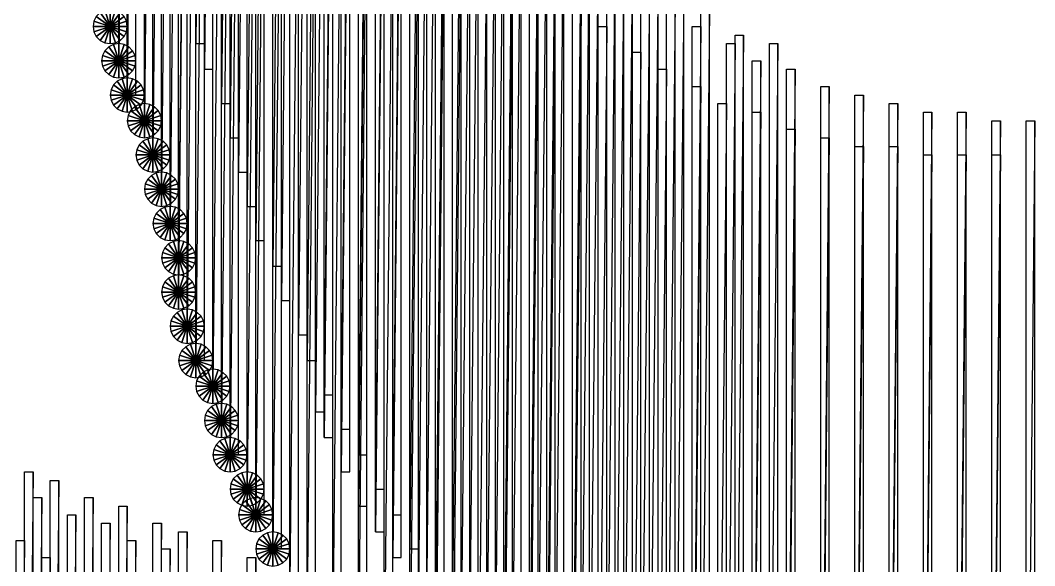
# Model space of a CAD drawing. Header units: metres. Extents: x -172 to 779, y -182 to 937.
# Drawn here: x 86.5 to 205, y 494 to 557.7 of the extents above; entities that cross this region are included whole.
import ezdxf

# ---------------------------------------------------------------- set-up
doc = ezdxf.new("R2010")
doc.units = ezdxf.units.M

msp = doc.modelspace()

# ---------------------------------------------------------------- linework, layer by layer
for points in [[(97, 557), (98, 557), (98, 658), (98.0001, 658.0001, 0.0001)], [(98, 658), (97, 557), (97, 658), (97.0001, 658.0001, 0.0001)], [(107, 555), (108, 555), (108, 656), (108.0001, 656.0001, 0.0001)], [(108, 656), (107, 555), (107, 656), (107.0001, 656.0001, 0.0001)], [(98, 553), (99, 553), (99, 654), (99.0001, 654.0001, 0.0001)], [(99, 654), (98, 553), (98, 654), (98.0001, 654.0001, 0.0001)], [(108, 552), (109, 552), (109, 653), (109.0001, 653.0001, 0.0001)], [(109, 653), (108, 552), (108, 653), (108.0001, 653.0001, 0.0001)], [(99, 549), (100, 549), (100, 650), (100.0001, 650.0001, 0.0001)], [(100, 650), (99, 549), (99, 650), (99.0001, 650.0001, 0.0001)], [(110, 548), (111, 548), (111, 649), (111.0001, 649.0001, 0.0001)], [(111, 649), (110, 548), (110, 649), (110.0001, 649.0001, 0.0001)], [(101, 546), (102, 546), (102, 647), (102.0001, 647.0001, 0.0001)], [(102, 647), (101, 546), (101, 647), (101.0001, 647.0001, 0.0001)], [(111, 544), (112, 544), (112, 645), (112.0001, 645.0001, 0.0001)], [(112, 645), (111, 544), (111, 645), (111.0001, 645.0001, 0.0001)], [(102, 542), (103, 542), (103, 643), (103.0001, 643.0001, 0.0001)], [(103, 643), (102, 542), (102, 643), (102.0001, 643.0001, 0.0001)], [(112, 540), (113, 540), (113, 641), (113.0001, 641.0001, 0.0001)], [(113, 641), (112, 540), (112, 641), (112.0001, 641.0001, 0.0001)], [(103, 538), (104, 538), (104, 639), (104.0001, 639.0001, 0.0001)], [(104, 639), (103, 538), (103, 639), (103.0001, 639.0001, 0.0001)], [(113, 536), (114, 536), (114, 637), (114.0001, 637.0001, 0.0001)], [(114, 637), (113, 536), (113, 637), (113.0001, 637.0001, 0.0001)], [(104, 534), (105, 534), (105, 635), (105.0001, 635.0001, 0.0001)], [(105, 635), (104, 534), (104, 635), (104.0001, 635.0001, 0.0001)], [(114, 532), (115, 532), (115, 633), (115.0001, 633.0001, 0.0001)], [(115, 633), (114, 532), (114, 633), (114.0001, 633.0001, 0.0001)], [(105, 530), (106, 530), (106, 631), (106.0001, 631.0001, 0.0001)], [(106, 631), (105, 530), (105, 631), (105.0001, 631.0001, 0.0001)], [(116, 529), (117, 529), (117, 630), (117.0001, 630.0001, 0.0001)], [(117, 630), (116, 529), (116, 630), (116.0001, 630.0001, 0.0001)], [(105, 526), (106, 526), (106, 627), (106.0001, 627.0001, 0.0001)], [(106, 627), (105, 526), (105, 627), (105.0001, 627.0001, 0.0001)], [(117, 525), (118, 525), (118, 626), (118.0001, 626.0001, 0.0001)], [(118, 626), (117, 525), (117, 626), (117.0001, 626.0001, 0.0001)], [(106, 522), (107, 522), (107, 623), (107.0001, 623.0001, 0.0001)], [(107, 623), (106, 522), (106, 623), (106.0001, 623.0001, 0.0001)], [(119, 521), (120, 521), (120, 622), (120.0001, 622.0001, 0.0001)], [(120, 622), (119, 521), (119, 622), (119.0001, 622.0001, 0.0001)], [(107, 518), (108, 518), (108, 619), (108.0001, 619.0001, 0.0001)], [(108, 619), (107, 518), (107, 619), (107.0001, 619.0001, 0.0001)], [(120, 518), (121, 518), (121, 619), (121.0001, 619.0001, 0.0001)], [(121, 619), (120, 518), (120, 619), (120.0001, 619.0001, 0.0001)], [(109, 515), (110, 515), (110, 616), (110.0001, 616.0001, 0.0001)], [(110, 616), (109, 515), (109, 616), (109.0001, 616.0001, 0.0001)], [(122, 514), (123, 514), (123, 615), (123.0001, 615.0001, 0.0001)], [(123, 615), (122, 514), (122, 615), (122.0001, 615.0001, 0.0001)], [(121, 512), (122, 512), (122, 613), (122.0001, 613.0001, 0.0001)], [(122, 613), (121, 512), (121, 613), (121.0001, 613.0001, 0.0001)], [(110, 511), (111, 511), (111, 612), (111.0001, 612.0001, 0.0001)], [(111, 612), (110, 511), (110, 612), (110.0001, 612.0001, 0.0001)], [(124, 510), (125, 510), (125, 611), (125.0001, 611.0001, 0.0001)], [(125, 611), (124, 510), (124, 611), (124.0001, 611.0001, 0.0001)], [(122, 509), (123, 509), (123, 610), (123.0001, 610.0001, 0.0001)], [(123, 610), (122, 509), (122, 610), (122.0001, 610.0001, 0.0001)], [(111, 507), (112, 507), (112, 608), (112.0001, 608.0001, 0.0001)], [(112, 608), (111, 507), (111, 608), (111.0001, 608.0001, 0.0001)], [(126, 507), (127, 507), (127, 608), (127.0001, 608.0001, 0.0001)], [(127, 608), (126, 507), (126, 608), (126.0001, 608.0001, 0.0001)], [(124, 505), (125, 505), (125, 606), (125.0001, 606.0001, 0.0001)], [(125, 606), (124, 505), (124, 606), (124.0001, 606.0001, 0.0001)], [(113, 503), (114, 503), (114, 604), (114.0001, 604.0001, 0.0001)], [(114, 604), (113, 503), (113, 604), (113.0001, 604.0001, 0.0001)], [(128, 503), (129, 503), (129, 604), (129.0001, 604.0001, 0.0001)], [(129, 604), (128, 503), (128, 604), (128.0001, 604.0001, 0.0001)], [(126, 501), (127, 501), (127, 602), (127.0001, 602.0001, 0.0001)], [(127, 602), (126, 501), (126, 602), (126.0001, 602.0001, 0.0001)], [(114, 500), (115, 500), (115, 601), (115.0001, 601.0001, 0.0001)], [(115, 601), (114, 500), (114, 601), (114.0001, 601.0001, 0.0001)], [(130, 500), (131, 500), (131, 601), (131.0001, 601.0001, 0.0001)], [(131, 601), (130, 500), (130, 601), (130.0001, 601.0001, 0.0001)], [(128, 498), (129, 498), (129, 599), (129.0001, 599.0001, 0.0001)], [(129, 599), (128, 498), (128, 599), (128.0001, 599.0001, 0.0001)], [(116, 496), (117, 496), (117, 597), (117.0001, 597.0001, 0.0001)], [(117, 597), (116, 496), (116, 597), (116.0001, 597.0001, 0.0001)], [(132, 496), (133, 496), (133, 597), (133.0001, 597.0001, 0.0001)], [(133, 597), (132, 496), (132, 597), (132.0001, 597.0001, 0.0001)], [(130, 495), (131, 495), (131, 596), (131.0001, 596.0001, 0.0001)], [(131, 596), (130, 495), (130, 596), (130.0001, 596.0001, 0.0001)], [(134, 493), (135, 493), (135, 594), (135.0001, 594.0001, 0.0001)], [(135, 594), (134, 493), (134, 594), (134.0001, 594.0001, 0.0001)], [(118, 492), (119, 492), (119, 593), (119.0001, 593.0001, 0.0001)], [(119, 593), (118, 492), (118, 593), (118.0001, 593.0001, 0.0001)], [(133, 491), (134, 491), (134, 592), (134.0001, 592.0001, 0.0001)], [(134, 592), (133, 491), (133, 592), (133.0001, 592.0001, 0.0001)], [(137, 490), (138, 490), (138, 591), (138.0001, 591.0001, 0.0001)], [(138, 591), (137, 490), (137, 591), (137.0001, 591.0001, 0.0001)], [(120, 489), (121, 489), (121, 590), (121.0001, 590.0001, 0.0001)], [(121, 590), (120, 489), (120, 590), (120.0001, 590.0001, 0.0001)], [(135, 488), (136, 488), (136, 589), (136.0001, 589.0001, 0.0001)], [(136, 589), (135, 488), (135, 589), (135.0001, 589.0001, 0.0001)], [(139, 487), (140, 487), (140, 588), (140.0001, 588.0001, 0.0001)], [(140, 588), (139, 487), (139, 588), (139.0001, 588.0001, 0.0001)], [(123, 486), (124, 486), (124, 587), (124.0001, 587.0001, 0.0001)], [(124, 587), (123, 486), (123, 587), (123.0001, 587.0001, 0.0001)], [(138, 485), (139, 485), (139, 586), (139.0001, 586.0001, 0.0001)], [(139, 586), (138, 485), (138, 586), (138.0001, 586.0001, 0.0001)], [(142, 484), (143, 484), (143, 585), (143.0001, 585.0001, 0.0001)], [(143, 585), (142, 484), (142, 585), (142.0001, 585.0001, 0.0001)], [(126, 483), (127, 483), (127, 584), (127.0001, 584.0001, 0.0001)], [(127, 584), (126, 483), (126, 584), (126.0001, 584.0001, 0.0001)], [(141, 482), (142, 482), (142, 583), (142.0001, 583.0001, 0.0001)], [(142, 583), (141, 482), (141, 583), (141.0001, 583.0001, 0.0001)], [(144, 481), (145, 481), (145, 582), (145.0001, 582.0001, 0.0001)], [(145, 582), (144, 481), (144, 582), (144.0001, 582.0001, 0.0001)], [(129, 480), (130, 480), (130, 581), (130.0001, 581.0001, 0.0001)], [(130, 581), (129, 480), (129, 581), (129.0001, 581.0001, 0.0001)], [(143, 479), (144, 479), (144, 580), (144.0001, 580.0001, 0.0001)], [(144, 580), (143, 479), (143, 580), (143.0001, 580.0001, 0.0001)], [(132, 478), (133, 478), (133, 579), (133.0001, 579.0001, 0.0001)], [(133, 579), (132, 478), (132, 579), (132.0001, 579.0001, 0.0001)], [(147, 478), (148, 478), (148, 579), (148.0001, 579.0001, 0.0001)], [(148, 579), (147, 478), (147, 579), (147.0001, 579.0001, 0.0001)], [(135, 475), (136, 475), (136, 576), (136.0001, 576.0001, 0.0001)], [(136, 576), (135, 475), (135, 576), (135.0001, 576.0001, 0.0001)], [(146, 476), (147, 476), (147, 577), (147.0001, 577.0001, 0.0001)], [(147, 577), (146, 476), (146, 577), (146.0001, 577.0001, 0.0001)], [(149, 475), (150, 475), (150, 576), (150.0001, 576.0001, 0.0001)], [(150, 576), (149, 475), (149, 576), (149.0001, 576.0001, 0.0001)], [(148, 473), (149, 473), (149, 574), (149.0001, 574.0001, 0.0001)], [(149, 574), (148, 473), (148, 574), (148.0001, 574.0001, 0.0001)], [(137, 472), (138, 472), (138, 573), (138.0001, 573.0001, 0.0001)], [(138, 573), (137, 472), (137, 573), (137.0001, 573.0001, 0.0001)], [(152, 472), (153, 472), (153, 573), (153.0001, 573.0001, 0.0001)], [(153, 573), (152, 472), (152, 573), (152.0001, 573.0001, 0.0001)], [(140, 470), (141, 470), (141, 571), (141.0001, 571.0001, 0.0001)], [(141, 571), (140, 470), (140, 571), (140.0001, 571.0001, 0.0001)], [(151, 470), (152, 470), (152, 571), (152.0001, 571.0001, 0.0001)], [(152, 571), (151, 470), (151, 571), (151.0001, 571.0001, 0.0001)], [(155, 468), (156, 468), (156, 569), (156.0001, 569.0001, 0.0001)], [(156, 569), (155, 468), (155, 569), (155.0001, 569.0001, 0.0001)], [(143, 467), (144, 467), (144, 568), (144.0001, 568.0001, 0.0001)], [(144, 568), (143, 467), (143, 568), (143.0001, 568.0001, 0.0001)], [(153, 467), (154, 467), (154, 568), (154.0001, 568.0001, 0.0001)], [(154, 568), (153, 467), (153, 568), (153.0001, 568.0001, 0.0001)], [(157, 466), (158, 466), (158, 567), (158.0001, 567.0001, 0.0001)], [(158, 567), (157, 466), (157, 567), (157.0001, 567.0001, 0.0001)], [(146, 464), (147, 464), (147, 565), (147.0001, 565.0001, 0.0001)], [(147, 565), (146, 464), (146, 565), (146.0001, 565.0001, 0.0001)], [(156, 464), (157, 464), (157, 565), (157.0001, 565.0001, 0.0001)], [(157, 565), (156, 464), (156, 565), (156.0001, 565.0001, 0.0001)], [(160, 463), (161, 463), (161, 564), (161.0001, 564.0001, 0.0001)], [(161, 564), (160, 463), (160, 564), (160.0001, 564.0001, 0.0001)], [(148, 461), (149, 461), (149, 562), (149.0001, 562.0001, 0.0001)], [(149, 562), (148, 461), (148, 562), (148.0001, 562.0001, 0.0001)], [(159, 461), (160, 461), (160, 562), (160.0001, 562.0001, 0.0001)], [(160, 562), (159, 461), (159, 562), (159.0001, 562.0001, 0.0001)], [(163, 460), (164, 460), (164, 561), (164.0001, 561.0001, 0.0001)], [(164, 561), (163, 460), (163, 561), (163.0001, 561.0001, 0.0001)], [(162, 459), (163, 459), (163, 560), (163.0001, 560.0001, 0.0001)], [(163, 560), (162, 459), (162, 560), (162.0001, 560.0001, 0.0001)], [(97, 557), (95.381966, 558.1756), (95.097885, 557.61804), (95.097984, 557.61816, 0.0001)], [(97, 557), (95.82443, 558.61804), (95.381966, 558.1756), (95.382065, 558.1757, 0.0001)], [(97, 557), (96.381966, 558.9021), (95.82443, 558.61804), (95.82453, 558.61816, 0.0001)], [(97, 557), (97, 559), (96.381966, 558.9021), (96.382065, 558.9022, 0.0001)], [(97, 557), (97.618034, 558.9021), (97, 559), (97.0001, 559.0001, 0.0001)], [(97, 557), (98.17557, 558.61804), (97.618034, 558.9021), (97.61813, 558.9022, 0.0001)], [(97, 557), (98.618034, 558.1756), (98.17557, 558.61804), (98.17567, 558.61816, 0.0001)], [(97, 557), (98.902115, 557.61804), (98.618034, 558.1756), (98.61813, 558.1757, 0.0001)], [(151, 458), (152, 458), (152, 559), (152.0001, 559.0001, 0.0001)], [(152, 559), (151, 458), (151, 559), (151.0001, 559.0001, 0.0001)], [(166, 458), (167, 458), (167, 559), (167.0001, 559.0001, 0.0001)], [(167, 559), (166, 458), (166, 559), (166.0001, 559.0001, 0.0001)], [(97, 557), (95.097885, 557.61804), (95, 557), (95.0001, 557.0001, 0.0001)], [(97, 557), (95, 557), (95.097885, 556.38196), (95.097984, 556.3821, 0.0001)], [(97, 557), (95.097885, 556.38196), (95.381966, 555.8244), (95.382065, 555.8245, 0.0001)], [(97, 557), (95.381966, 555.8244), (95.82443, 555.38196), (95.82453, 555.3821, 0.0001)], [(97, 557), (95.82443, 555.38196), (96.381966, 555.0979), (96.382065, 555.098, 0.0001)], [(97, 557), (96.381966, 555.0979), (97, 555), (97.0001, 555.0001, 0.0001)], [(97, 557), (99, 557), (98.902115, 557.61804), (98.902214, 557.61816, 0.0001)], [(97, 557), (98.902115, 556.38196), (99, 557), (99.0001, 557.0001, 0.0001)], [(97, 557), (97, 555), (97.618034, 555.0979), (97.61813, 555.098, 0.0001)], [(97, 557), (97.618034, 555.0979), (98.17557, 555.38196), (98.17567, 555.3821, 0.0001)], [(97, 557), (98.17557, 555.38196), (98.618034, 555.8244), (98.61813, 555.8245, 0.0001)], [(97, 557), (98.618034, 555.8244), (98.902115, 556.38196), (98.902214, 556.3821, 0.0001)], [(154, 456), (155, 456), (155, 557), (155.0001, 557.0001, 0.0001)], [(155, 557), (154, 456), (154, 557), (154.0001, 557.0001, 0.0001)], [(165, 456), (166, 456), (166, 557), (166.0001, 557.0001, 0.0001)], [(166, 557), (165, 456), (165, 557), (165.0001, 557.0001, 0.0001)], [(170, 455), (171, 455), (171, 556), (171.0001, 556.0001, 0.0001)], [(171, 556), (170, 455), (170, 556), (170.0001, 556.0001, 0.0001)], [(98, 553), (96.82443, 554.61804), (96.381966, 554.1756), (96.382065, 554.1757, 0.0001)], [(98, 553), (97.381966, 554.9021), (96.82443, 554.61804), (96.82453, 554.61816, 0.0001)], [(98, 553), (98, 555), (97.381966, 554.9021), (97.382065, 554.9022, 0.0001)], [(98, 553), (98.618034, 554.9021), (98, 555), (98.0001, 555.0001, 0.0001)], [(98, 553), (99.17557, 554.61804), (98.618034, 554.9021), (98.61813, 554.9022, 0.0001)], [(98, 553), (99.618034, 554.1756), (99.17557, 554.61804), (99.17567, 554.61816, 0.0001)], [(169, 454), (170, 454), (170, 555), (170.0001, 555.0001, 0.0001)], [(170, 555), (169, 454), (169, 555), (169.0001, 555.0001, 0.0001)], [(174, 454), (175, 454), (175, 555), (175.0001, 555.0001, 0.0001)], [(175, 555), (174, 454), (174, 555), (174.0001, 555.0001, 0.0001)], [(98, 553), (96.097885, 553.61804), (96, 553), (96.0001, 553.0001, 0.0001)], [(98, 553), (96.381966, 554.1756), (96.097885, 553.61804), (96.097984, 553.61816, 0.0001)], [(98, 553), (99.902115, 553.61804), (99.618034, 554.1756), (99.61813, 554.1757, 0.0001)], [(98, 553), (100, 553), (99.902115, 553.61804), (99.902214, 553.61816, 0.0001)], [(158, 453), (159, 453), (159, 554), (159.0001, 554.0001, 0.0001)], [(159, 554), (158, 453), (158, 554), (158.0001, 554.0001, 0.0001)], [(98, 553), (96, 553), (96.097885, 552.38196), (96.097984, 552.3821, 0.0001)], [(98, 553), (96.097885, 552.38196), (96.381966, 551.8244), (96.382065, 551.8245, 0.0001)], [(98, 553), (96.381966, 551.8244), (96.82443, 551.38196), (96.82453, 551.3821, 0.0001)], [(98, 553), (96.82443, 551.38196), (97.381966, 551.0979), (97.382065, 551.098, 0.0001)], [(98, 553), (97.381966, 551.0979), (98, 551), (98.0001, 551.0001, 0.0001)], [(98, 553), (99.902115, 552.38196), (100, 553), (100.0001, 553.0001, 0.0001)], [(98, 553), (98, 551), (98.618034, 551.0979), (98.61813, 551.098, 0.0001)], [(98, 553), (98.618034, 551.0979), (99.17557, 551.38196), (99.17567, 551.3821, 0.0001)], [(98, 553), (99.17557, 551.38196), (99.618034, 551.8244), (99.61813, 551.8245, 0.0001)], [(98, 553), (99.618034, 551.8244), (99.902115, 552.38196), (99.902214, 552.3821, 0.0001)], [(172, 452), (173, 452), (173, 553), (173.0001, 553.0001, 0.0001)], [(173, 553), (172, 452), (172, 553), (172.0001, 553.0001, 0.0001)], [(161, 451), (162, 451), (162, 552), (162.0001, 552.0001, 0.0001)], [(162, 552), (161, 451), (161, 552), (161.0001, 552.0001, 0.0001)], [(176, 451), (177, 451), (177, 552), (177.0001, 552.0001, 0.0001)], [(177, 552), (176, 451), (176, 552), (176.0001, 552.0001, 0.0001)], [(99, 549), (97.381966, 550.1756), (97.097885, 549.61804), (97.097984, 549.61816, 0.0001)], [(99, 549), (97.82443, 550.61804), (97.381966, 550.1756), (97.382065, 550.1757, 0.0001)], [(99, 549), (98.381966, 550.9021), (97.82443, 550.61804), (97.82453, 550.61816, 0.0001)], [(99, 549), (99, 551), (98.381966, 550.9021), (98.382065, 550.9022, 0.0001)], [(99, 549), (99.618034, 550.9021), (99, 551), (99.0001, 551.0001, 0.0001)], [(99, 549), (100.17557, 550.61804), (99.618034, 550.9021), (99.61813, 550.9022, 0.0001)], [(99, 549), (100.618034, 550.1756), (100.17557, 550.61804), (100.17567, 550.61816, 0.0001)], [(99, 549), (100.902115, 549.61804), (100.618034, 550.1756), (100.61813, 550.1757, 0.0001)], [(165, 449), (166, 449), (166, 550), (166.0001, 550.0001, 0.0001)], [(166, 550), (165, 449), (165, 550), (165.0001, 550.0001, 0.0001)], [(180, 449), (181, 449), (181, 550), (181.0001, 550.0001, 0.0001)], [(181, 550), (180, 449), (180, 550), (180.0001, 550.0001, 0.0001)], [(99, 549), (97.097885, 549.61804), (97, 549), (97.0001, 549.0001, 0.0001)], [(99, 549), (97, 549), (97.097885, 548.38196), (97.097984, 548.3821, 0.0001)], [(99, 549), (97.097885, 548.38196), (97.381966, 547.8244), (97.382065, 547.8245, 0.0001)], [(99, 549), (97.381966, 547.8244), (97.82443, 547.38196), (97.82453, 547.3821, 0.0001)], [(99, 549), (97.82443, 547.38196), (98.381966, 547.0979), (98.382065, 547.098, 0.0001)], [(99, 549), (98.381966, 547.0979), (99, 547), (99.0001, 547.0001, 0.0001)], [(99, 549), (101, 549), (100.902115, 549.61804), (100.902214, 549.61816, 0.0001)], [(99, 549), (100.902115, 548.38196), (101, 549), (101.0001, 549.0001, 0.0001)], [(99, 549), (99, 547), (99.618034, 547.0979), (99.61813, 547.098, 0.0001)], [(99, 549), (99.618034, 547.0979), (100.17557, 547.38196), (100.17567, 547.3821, 0.0001)], [(99, 549), (100.17557, 547.38196), (100.618034, 547.8244), (100.61813, 547.8245, 0.0001)], [(99, 549), (100.618034, 547.8244), (100.902115, 548.38196), (100.902214, 548.3821, 0.0001)], [(184, 448), (185, 448), (185, 549), (185.0001, 549.0001, 0.0001)], [(185, 549), (184, 448), (184, 549), (184.0001, 549.0001, 0.0001)], [(101, 546), (99.82443, 547.61804), (99.381966, 547.1756), (99.382065, 547.1757, 0.0001)], [(101, 546), (100.381966, 547.9021), (99.82443, 547.61804), (99.82453, 547.61816, 0.0001)], [(101, 546), (101, 548), (100.381966, 547.9021), (100.382065, 547.9022, 0.0001)], [(101, 546), (101.618034, 547.9021), (101, 548), (101.0001, 548.0001, 0.0001)], [(101, 546), (102.17557, 547.61804), (101.618034, 547.9021), (101.61813, 547.9022, 0.0001)], [(101, 546), (102.618034, 547.1756), (102.17557, 547.61804), (102.17567, 547.61816, 0.0001)], [(168, 447), (169, 447), (169, 548), (169.0001, 548.0001, 0.0001)], [(169, 548), (168, 447), (168, 548), (168.0001, 548.0001, 0.0001)], [(188, 447), (189, 447), (189, 548), (189.0001, 548.0001, 0.0001)], [(189, 548), (188, 447), (188, 548), (188.0001, 548.0001, 0.0001)], [(101, 546), (99.097885, 546.61804), (99, 546), (99.0001, 546.0001, 0.0001)], [(101, 546), (99.381966, 547.1756), (99.097885, 546.61804), (99.097984, 546.61816, 0.0001)], [(101, 546), (102.902115, 546.61804), (102.618034, 547.1756), (102.61813, 547.1757, 0.0001)], [(101, 546), (103, 546), (102.902115, 546.61804), (102.902214, 546.61816, 0.0001)], [(172, 446), (173, 446), (173, 547), (173.0001, 547.0001, 0.0001)], [(173, 547), (172, 446), (172, 547), (172.0001, 547.0001, 0.0001)], [(192, 446), (193, 446), (193, 547), (193.0001, 547.0001, 0.0001)], [(193, 547), (192, 446), (192, 547), (192.0001, 547.0001, 0.0001)], [(196, 446), (197, 446), (197, 547), (197.0001, 547.0001, 0.0001)], [(197, 547), (196, 446), (196, 547), (196.0001, 547.0001, 0.0001)], [(101, 546), (99, 546), (99.097885, 545.38196), (99.097984, 545.3821, 0.0001)], [(101, 546), (99.097885, 545.38196), (99.381966, 544.8244), (99.382065, 544.8245, 0.0001)], [(101, 546), (99.381966, 544.8244), (99.82443, 544.38196), (99.82453, 544.3821, 0.0001)], [(101, 546), (99.82443, 544.38196), (100.381966, 544.0979), (100.382065, 544.098, 0.0001)], [(101, 546), (100.381966, 544.0979), (101, 544), (101.0001, 544.0001, 0.0001)], [(101, 546), (102.902115, 545.38196), (103, 546), (103.0001, 546.0001, 0.0001)], [(101, 546), (101, 544), (101.618034, 544.0979), (101.61813, 544.098, 0.0001)], [(101, 546), (101.618034, 544.0979), (102.17557, 544.38196), (102.17567, 544.3821, 0.0001)], [(101, 546), (102.17557, 544.38196), (102.618034, 544.8244), (102.61813, 544.8245, 0.0001)], [(101, 546), (102.618034, 544.8244), (102.902115, 545.38196), (102.902214, 545.3821, 0.0001)], [(200, 445), (201, 445), (201, 546), (201.0001, 546.0001, 0.0001)], [(201, 546), (200, 445), (200, 546), (200.0001, 546.0001, 0.0001)], [(204, 445), (205, 445), (205, 546), (205.0001, 546.0001, 0.0001)], [(205, 546), (204, 445), (204, 546), (204.0001, 546.0001, 0.0001)], [(102, 542), (102, 544), (101.381966, 543.9021), (101.382065, 543.9022, 0.0001)], [(102, 542), (102.618034, 543.9021), (102, 544), (102.0001, 544.0001, 0.0001)], [(176, 444), (177, 444), (177, 545), (177.0001, 545.0001, 0.0001)], [(177, 545), (176, 444), (176, 545), (176.0001, 545.0001, 0.0001)], [(180, 443), (181, 443), (181, 544), (181.0001, 544.0001, 0.0001)], [(181, 544), (180, 443), (180, 544), (180.0001, 544.0001, 0.0001)], [(102, 542), (100.381966, 543.1756), (100.097885, 542.61804), (100.097984, 542.61816, 0.0001)], [(102, 542), (100.82443, 543.61804), (100.381966, 543.1756), (100.382065, 543.1757, 0.0001)], [(102, 542), (101.381966, 543.9021), (100.82443, 543.61804), (100.82453, 543.61816, 0.0001)], [(102, 542), (103.17557, 543.61804), (102.618034, 543.9021), (102.61813, 543.9022, 0.0001)], [(102, 542), (103.618034, 543.1756), (103.17557, 543.61804), (103.17567, 543.61816, 0.0001)], [(102, 542), (103.902115, 542.61804), (103.618034, 543.1756), (103.61813, 543.1757, 0.0001)], [(184, 442), (185, 442), (185, 543), (185.0001, 543.0001, 0.0001)], [(185, 543), (184, 442), (184, 543), (184.0001, 543.0001, 0.0001)], [(188, 442), (189, 442), (189, 543), (189.0001, 543.0001, 0.0001)], [(189, 543), (188, 442), (188, 543), (188.0001, 543.0001, 0.0001)], [(102, 542), (100.097885, 542.61804), (100, 542), (100.0001, 542.0001, 0.0001)], [(102, 542), (100, 542), (100.097885, 541.38196), (100.097984, 541.3821, 0.0001)], [(102, 542), (100.097885, 541.38196), (100.381966, 540.8244), (100.382065, 540.8245, 0.0001)], [(102, 542), (100.381966, 540.8244), (100.82443, 540.38196), (100.82453, 540.3821, 0.0001)], [(102, 542), (100.82443, 540.38196), (101.381966, 540.0979), (101.382065, 540.098, 0.0001)], [(102, 542), (101.381966, 540.0979), (102, 540), (102.0001, 540.0001, 0.0001)], [(102, 542), (104, 542), (103.902115, 542.61804), (103.902214, 542.61816, 0.0001)], [(102, 542), (103.902115, 541.38196), (104, 542), (104.0001, 542.0001, 0.0001)], [(102, 542), (102, 540), (102.618034, 540.0979), (102.61813, 540.098, 0.0001)], [(102, 542), (102.618034, 540.0979), (103.17557, 540.38196), (103.17567, 540.3821, 0.0001)], [(102, 542), (103.17557, 540.38196), (103.618034, 540.8244), (103.61813, 540.8245, 0.0001)], [(102, 542), (103.618034, 540.8244), (103.902115, 541.38196), (103.902214, 541.3821, 0.0001)], [(192, 441), (193, 441), (193, 542), (193.0001, 542.0001, 0.0001)], [(193, 542), (192, 441), (192, 542), (192.0001, 542.0001, 0.0001)], [(196, 441), (197, 441), (197, 542), (197.0001, 542.0001, 0.0001)], [(197, 542), (196, 441), (196, 542), (196.0001, 542.0001, 0.0001)], [(200, 441), (201, 441), (201, 542), (201.0001, 542.0001, 0.0001)], [(201, 542), (200, 441), (200, 542), (200.0001, 542.0001, 0.0001)], [(103, 538), (101.381966, 539.1756), (101.097885, 538.61804), (101.097984, 538.61816, 0.0001)], [(103, 538), (101.82443, 539.61804), (101.381966, 539.1756), (101.382065, 539.1757, 0.0001)], [(103, 538), (102.381966, 539.9021), (101.82443, 539.61804), (101.82453, 539.61816, 0.0001)], [(103, 538), (103, 540), (102.381966, 539.9021), (102.382065, 539.9022, 0.0001)], [(103, 538), (103.618034, 539.9021), (103, 540), (103.0001, 540.0001, 0.0001)], [(103, 538), (104.17557, 539.61804), (103.618034, 539.9021), (103.61813, 539.9022, 0.0001)], [(103, 538), (104.618034, 539.1756), (104.17557, 539.61804), (104.17567, 539.61816, 0.0001)], [(103, 538), (104.902115, 538.61804), (104.618034, 539.1756), (104.61813, 539.1757, 0.0001)], [(103, 538), (101.097885, 538.61804), (101, 538), (101.0001, 538.0001, 0.0001)], [(103, 538), (101, 538), (101.097885, 537.38196), (101.097984, 537.3821, 0.0001)], [(103, 538), (101.097885, 537.38196), (101.381966, 536.8244), (101.382065, 536.8245, 0.0001)], [(103, 538), (101.381966, 536.8244), (101.82443, 536.38196), (101.82453, 536.3821, 0.0001)], [(103, 538), (101.82443, 536.38196), (102.381966, 536.0979), (102.382065, 536.098, 0.0001)], [(103, 538), (102.381966, 536.0979), (103, 536), (103.0001, 536.0001, 0.0001)], [(103, 538), (105, 538), (104.902115, 538.61804), (104.902214, 538.61816, 0.0001)], [(103, 538), (104.902115, 537.38196), (105, 538), (105.0001, 538.0001, 0.0001)], [(103, 538), (103, 536), (103.618034, 536.0979), (103.61813, 536.098, 0.0001)], [(103, 538), (103.618034, 536.0979), (104.17557, 536.38196), (104.17567, 536.3821, 0.0001)], [(103, 538), (104.17557, 536.38196), (104.618034, 536.8244), (104.61813, 536.8245, 0.0001)], [(103, 538), (104.618034, 536.8244), (104.902115, 537.38196), (104.902214, 537.3821, 0.0001)], [(104, 534), (103.381966, 535.9021), (102.82443, 535.61804), (102.82453, 535.61816, 0.0001)], [(104, 534), (104, 536), (103.381966, 535.9021), (103.382065, 535.9022, 0.0001)], [(104, 534), (104.618034, 535.9021), (104, 536), (104.0001, 536.0001, 0.0001)], [(104, 534), (105.17557, 535.61804), (104.618034, 535.9021), (104.61813, 535.9022, 0.0001)], [(104, 534), (102.097885, 534.61804), (102, 534), (102.0001, 534.0001, 0.0001)], [(104, 534), (102.381966, 535.1756), (102.097885, 534.61804), (102.097984, 534.61816, 0.0001)], [(104, 534), (102.82443, 535.61804), (102.381966, 535.1756), (102.382065, 535.1757, 0.0001)], [(104, 534), (105.618034, 535.1756), (105.17557, 535.61804), (105.17567, 535.61816, 0.0001)], [(104, 534), (105.902115, 534.61804), (105.618034, 535.1756), (105.61813, 535.1757, 0.0001)], [(104, 534), (106, 534), (105.902115, 534.61804), (105.902214, 534.61816, 0.0001)], [(104, 534), (102, 534), (102.097885, 533.38196), (102.097984, 533.3821, 0.0001)], [(104, 534), (102.097885, 533.38196), (102.381966, 532.8244), (102.382065, 532.8245, 0.0001)], [(104, 534), (102.381966, 532.8244), (102.82443, 532.38196), (102.82453, 532.3821, 0.0001)], [(104, 534), (102.82443, 532.38196), (103.381966, 532.0979), (103.382065, 532.098, 0.0001)], [(104, 534), (103.381966, 532.0979), (104, 532), (104.0001, 532.0001, 0.0001)], [(104, 534), (105.902115, 533.38196), (106, 534), (106.0001, 534.0001, 0.0001)], [(104, 534), (104, 532), (104.618034, 532.0979), (104.61813, 532.098, 0.0001)], [(104, 534), (104.618034, 532.0979), (105.17557, 532.38196), (105.17567, 532.3821, 0.0001)], [(104, 534), (105.17557, 532.38196), (105.618034, 532.8244), (105.61813, 532.8245, 0.0001)], [(104, 534), (105.618034, 532.8244), (105.902115, 533.38196), (105.902214, 533.3821, 0.0001)], [(105, 530), (103.381966, 531.1756), (103.097885, 530.61804), (103.097984, 530.61816, 0.0001)], [(105, 530), (103.82443, 531.61804), (103.381966, 531.1756), (103.382065, 531.1757, 0.0001)], [(105, 530), (104.381966, 531.9021), (103.82443, 531.61804), (103.82453, 531.61816, 0.0001)], [(105, 530), (105, 532), (104.381966, 531.9021), (104.382065, 531.9022, 0.0001)], [(105, 530), (105.618034, 531.9021), (105, 532), (105.0001, 532.0001, 0.0001)], [(105, 530), (106.17557, 531.61804), (105.618034, 531.9021), (105.61813, 531.9022, 0.0001)], [(105, 530), (106.618034, 531.1756), (106.17557, 531.61804), (106.17567, 531.61816, 0.0001)], [(105, 530), (106.902115, 530.61804), (106.618034, 531.1756), (106.61813, 531.1757, 0.0001)], [(105, 530), (103.097885, 530.61804), (103, 530), (103.0001, 530.0001, 0.0001)], [(105, 530), (103, 530), (103.097885, 529.38196), (103.097984, 529.3821, 0.0001)], [(105, 530), (103.097885, 529.38196), (103.381966, 528.8244), (103.382065, 528.8245, 0.0001)], [(105, 530), (103.381966, 528.8244), (103.82443, 528.38196), (103.82453, 528.3821, 0.0001)], [(105, 530), (103.82443, 528.38196), (104.381966, 528.0979), (104.382065, 528.098, 0.0001)], [(105, 530), (104.381966, 528.0979), (105, 528), (105.0001, 528.0001, 0.0001)], [(105, 530), (107, 530), (106.902115, 530.61804), (106.902214, 530.61816, 0.0001)], [(105, 530), (106.902115, 529.38196), (107, 530), (107.0001, 530.0001, 0.0001)], [(105, 530), (105, 528), (105.618034, 528.0979), (105.61813, 528.098, 0.0001)], [(105, 530), (105.618034, 528.0979), (106.17557, 528.38196), (106.17567, 528.3821, 0.0001)], [(105, 530), (106.17557, 528.38196), (106.618034, 528.8244), (106.61813, 528.8245, 0.0001)], [(105, 530), (106.618034, 528.8244), (106.902115, 529.38196), (106.902214, 529.3821, 0.0001)], [(105, 526), (103.82443, 527.61804), (103.381966, 527.1756), (103.382065, 527.1757, 0.0001)], [(105, 526), (104.381966, 527.9021), (103.82443, 527.61804), (103.82453, 527.61816, 0.0001)], [(105, 526), (105, 528), (104.381966, 527.9021), (104.382065, 527.9022, 0.0001)], [(105, 526), (105.618034, 527.9021), (105, 528), (105.0001, 528.0001, 0.0001)], [(105, 526), (106.17557, 527.61804), (105.618034, 527.9021), (105.61813, 527.9022, 0.0001)], [(105, 526), (106.618034, 527.1756), (106.17557, 527.61804), (106.17567, 527.61816, 0.0001)], [(105, 526), (103.097885, 526.61804), (103, 526), (103.0001, 526.0001, 0.0001)], [(105, 526), (103.381966, 527.1756), (103.097885, 526.61804), (103.097984, 526.61816, 0.0001)], [(105, 526), (106.902115, 526.61804), (106.618034, 527.1756), (106.61813, 527.1757, 0.0001)], [(105, 526), (107, 526), (106.902115, 526.61804), (106.902214, 526.61816, 0.0001)], [(105, 526), (103, 526), (103.097885, 525.38196), (103.097984, 525.3821, 0.0001)], [(105, 526), (103.097885, 525.38196), (103.381966, 524.8244), (103.382065, 524.8245, 0.0001)], [(105, 526), (103.381966, 524.8244), (103.82443, 524.38196), (103.82453, 524.3821, 0.0001)], [(105, 526), (103.82443, 524.38196), (104.381966, 524.0979), (104.382065, 524.098, 0.0001)], [(105, 526), (104.381966, 524.0979), (105, 524), (105.0001, 524.0001, 0.0001)], [(105, 526), (106.902115, 525.38196), (107, 526), (107.0001, 526.0001, 0.0001)], [(105, 526), (105, 524), (105.618034, 524.0979), (105.61813, 524.098, 0.0001)], [(105, 526), (105.618034, 524.0979), (106.17557, 524.38196), (106.17567, 524.3821, 0.0001)], [(105, 526), (106.17557, 524.38196), (106.618034, 524.8244), (106.61813, 524.8245, 0.0001)], [(105, 526), (106.618034, 524.8244), (106.902115, 525.38196), (106.902214, 525.3821, 0.0001)], [(106, 522), (105.381966, 523.9021), (104.82443, 523.61804), (104.82453, 523.61816, 0.0001)], [(106, 522), (106, 524), (105.381966, 523.9021), (105.382065, 523.9022, 0.0001)], [(106, 522), (106.618034, 523.9021), (106, 524), (106.0001, 524.0001, 0.0001)], [(106, 522), (107.17557, 523.61804), (106.618034, 523.9021), (106.61813, 523.9022, 0.0001)], [(106, 522), (104.097885, 522.61804), (104, 522), (104.0001, 522.0001, 0.0001)], [(106, 522), (104.381966, 523.1756), (104.097885, 522.61804), (104.097984, 522.61816, 0.0001)], [(106, 522), (104.82443, 523.61804), (104.381966, 523.1756), (104.382065, 523.1757, 0.0001)], [(106, 522), (107.618034, 523.1756), (107.17557, 523.61804), (107.17567, 523.61816, 0.0001)], [(106, 522), (107.902115, 522.61804), (107.618034, 523.1756), (107.61813, 523.1757, 0.0001)], [(106, 522), (108, 522), (107.902115, 522.61804), (107.902214, 522.61816, 0.0001)], [(106, 522), (104, 522), (104.097885, 521.38196), (104.097984, 521.3821, 0.0001)], [(106, 522), (104.097885, 521.38196), (104.381966, 520.8244), (104.382065, 520.8245, 0.0001)], [(106, 522), (104.381966, 520.8244), (104.82443, 520.38196), (104.82453, 520.3821, 0.0001)], [(106, 522), (104.82443, 520.38196), (105.381966, 520.0979), (105.382065, 520.098, 0.0001)], [(106, 522), (105.381966, 520.0979), (106, 520), (106.0001, 520.0001, 0.0001)], [(106, 522), (107.902115, 521.38196), (108, 522), (108.0001, 522.0001, 0.0001)], [(106, 522), (106, 520), (106.618034, 520.0979), (106.61813, 520.098, 0.0001)], [(106, 522), (106.618034, 520.0979), (107.17557, 520.38196), (107.17567, 520.3821, 0.0001)], [(106, 522), (107.17557, 520.38196), (107.618034, 520.8244), (107.61813, 520.8245, 0.0001)], [(106, 522), (107.618034, 520.8244), (107.902115, 521.38196), (107.902214, 521.3821, 0.0001)], [(107, 518), (105.381966, 519.1756), (105.097885, 518.61804), (105.097984, 518.61816, 0.0001)], [(107, 518), (105.82443, 519.61804), (105.381966, 519.1756), (105.382065, 519.1757, 0.0001)], [(107, 518), (106.381966, 519.9021), (105.82443, 519.61804), (105.82453, 519.61816, 0.0001)], [(107, 518), (107, 520), (106.381966, 519.9021), (106.382065, 519.9022, 0.0001)], [(107, 518), (107.618034, 519.9021), (107, 520), (107.0001, 520.0001, 0.0001)], [(107, 518), (108.17557, 519.61804), (107.618034, 519.9021), (107.61813, 519.9022, 0.0001)], [(107, 518), (108.618034, 519.1756), (108.17557, 519.61804), (108.17567, 519.61816, 0.0001)], [(107, 518), (108.902115, 518.61804), (108.618034, 519.1756), (108.61813, 519.1757, 0.0001)], [(107, 518), (105.097885, 518.61804), (105, 518), (105.0001, 518.0001, 0.0001)], [(107, 518), (105, 518), (105.097885, 517.38196), (105.097984, 517.3821, 0.0001)], [(107, 518), (105.097885, 517.38196), (105.381966, 516.8244), (105.382065, 516.8245, 0.0001)], [(107, 518), (105.381966, 516.8244), (105.82443, 516.38196), (105.82453, 516.3821, 0.0001)], [(107, 518), (105.82443, 516.38196), (106.381966, 516.0979), (106.382065, 516.098, 0.0001)], [(107, 518), (106.381966, 516.0979), (107, 516), (107.0001, 516.0001, 0.0001)], [(107, 518), (109, 518), (108.902115, 518.61804), (108.902214, 518.61816, 0.0001)], [(107, 518), (108.902115, 517.38196), (109, 518), (109.0001, 518.0001, 0.0001)], [(107, 518), (107, 516), (107.618034, 516.0979), (107.61813, 516.098, 0.0001)], [(107, 518), (107.618034, 516.0979), (108.17557, 516.38196), (108.17567, 516.3821, 0.0001)], [(107, 518), (108.17557, 516.38196), (108.618034, 516.8244), (108.61813, 516.8245, 0.0001)], [(107, 518), (108.618034, 516.8244), (108.902115, 517.38196), (108.902214, 517.3821, 0.0001)], [(109, 515), (108.381966, 516.9021), (107.82443, 516.61804), (107.82453, 516.61816, 0.0001)], [(109, 515), (109, 517), (108.381966, 516.9021), (108.382065, 516.9022, 0.0001)], [(109, 515), (109.618034, 516.9021), (109, 517), (109.0001, 517.0001, 0.0001)], [(109, 515), (110.17557, 516.61804), (109.618034, 516.9021), (109.61813, 516.9022, 0.0001)], [(109, 515), (107.097885, 515.61804), (107, 515), (107.0001, 515.0001, 0.0001)], [(109, 515), (107.381966, 516.1756), (107.097885, 515.61804), (107.097984, 515.61816, 0.0001)], [(109, 515), (107.82443, 516.61804), (107.381966, 516.1756), (107.382065, 516.1757, 0.0001)], [(109, 515), (110.618034, 516.1756), (110.17557, 516.61804), (110.17567, 516.61816, 0.0001)], [(109, 515), (110.902115, 515.61804), (110.618034, 516.1756), (110.61813, 516.1757, 0.0001)], [(109, 515), (111, 515), (110.902115, 515.61804), (110.902214, 515.61816, 0.0001)], [(109, 515), (107, 515), (107.097885, 514.38196), (107.097984, 514.3821, 0.0001)], [(109, 515), (107.097885, 514.38196), (107.381966, 513.8244), (107.382065, 513.8245, 0.0001)], [(109, 515), (107.381966, 513.8244), (107.82443, 513.38196), (107.82453, 513.3821, 0.0001)], [(109, 515), (107.82443, 513.38196), (108.381966, 513.0979), (108.382065, 513.098, 0.0001)], [(109, 515), (108.381966, 513.0979), (109, 513), (109.0001, 513.0001, 0.0001)], [(109, 515), (110.902115, 514.38196), (111, 515), (111.0001, 515.0001, 0.0001)], [(109, 515), (109, 513), (109.618034, 513.0979), (109.61813, 513.098, 0.0001)], [(109, 515), (109.618034, 513.0979), (110.17557, 513.38196), (110.17567, 513.3821, 0.0001)], [(109, 515), (110.17557, 513.38196), (110.618034, 513.8244), (110.61813, 513.8245, 0.0001)], [(109, 515), (110.618034, 513.8244), (110.902115, 514.38196), (110.902214, 514.3821, 0.0001)], [(110, 511), (108.381966, 512.1756), (108.097885, 511.61804), (108.097984, 511.61813, 0.0001)], [(110, 511), (108.82443, 512.61804), (108.381966, 512.1756), (108.382065, 512.1757, 0.0001)], [(110, 511), (109.381966, 512.9021), (108.82443, 512.61804), (108.82453, 512.61816, 0.0001)], [(110, 511), (110, 513), (109.381966, 512.9021), (109.382065, 512.9022, 0.0001)], [(110, 511), (110.618034, 512.9021), (110, 513), (110.0001, 513.0001, 0.0001)], [(110, 511), (111.17557, 512.61804), (110.618034, 512.9021), (110.61813, 512.9022, 0.0001)], [(110, 511), (111.618034, 512.1756), (111.17557, 512.61804), (111.17567, 512.61816, 0.0001)], [(110, 511), (111.902115, 511.61804), (111.618034, 512.1756), (111.61813, 512.1757, 0.0001)], [(110, 511), (108.097885, 511.61804), (108, 511), (108.0001, 511.0001, 0.0001)], [(110, 511), (108, 511), (108.097885, 510.38196), (108.097984, 510.38205, 0.0001)], [(110, 511), (108.097885, 510.38196), (108.381966, 509.82443), (108.382065, 509.82452, 0.0001)], [(110, 511), (108.381966, 509.82443), (108.82443, 509.38196), (108.82453, 509.38205, 0.0001)], [(110, 511), (108.82443, 509.38196), (109.381966, 509.0979), (109.382065, 509.098, 0.0001)], [(110, 511), (109.381966, 509.0979), (110, 509), (110.0001, 509.0001, 0.0001)], [(110, 511), (112, 511), (111.902115, 511.61804), (111.902214, 511.61813, 0.0001)], [(110, 511), (111.902115, 510.38196), (112, 511), (112.0001, 511.0001, 0.0001)], [(110, 511), (110, 509), (110.618034, 509.0979), (110.61813, 509.098, 0.0001)], [(110, 511), (110.618034, 509.0979), (111.17557, 509.38196), (111.17567, 509.38205, 0.0001)], [(110, 511), (111.17557, 509.38196), (111.618034, 509.82443), (111.61813, 509.82452, 0.0001)], [(110, 511), (111.618034, 509.82443), (111.902115, 510.38196), (111.902214, 510.38205, 0.0001)], [(111, 507), (109.82443, 508.61804), (109.381966, 508.17557), (109.382065, 508.17566, 0.0001)], [(111, 507), (110.381966, 508.9021), (109.82443, 508.61804), (109.82453, 508.61813, 0.0001)], [(111, 507), (111, 509), (110.381966, 508.9021), (110.382065, 508.9022, 0.0001)], [(111, 507), (111.618034, 508.9021), (111, 509), (111.0001, 509.0001, 0.0001)], [(111, 507), (112.17557, 508.61804), (111.618034, 508.9021), (111.61813, 508.9022, 0.0001)], [(111, 507), (112.618034, 508.17557), (112.17557, 508.61804), (112.17567, 508.61813, 0.0001)], [(111, 507), (109.097885, 507.61804), (109, 507), (109.0001, 507.0001, 0.0001)], [(111, 507), (109.381966, 508.17557), (109.097885, 507.61804), (109.097984, 507.61813, 0.0001)], [(111, 507), (112.902115, 507.61804), (112.618034, 508.17557), (112.61813, 508.17566, 0.0001)], [(111, 507), (113, 507), (112.902115, 507.61804), (112.902214, 507.61813, 0.0001)], [(111, 507), (109, 507), (109.097885, 506.38196), (109.097984, 506.38205, 0.0001)], [(111, 507), (109.097885, 506.38196), (109.381966, 505.82443), (109.382065, 505.82452, 0.0001)], [(111, 507), (109.381966, 505.82443), (109.82443, 505.38196), (109.82453, 505.38205, 0.0001)], [(111, 507), (109.82443, 505.38196), (110.381966, 505.0979), (110.382065, 505.098, 0.0001)], [(111, 507), (110.381966, 505.0979), (111, 505), (111.0001, 505.0001, 0.0001)], [(111, 507), (112.902115, 506.38196), (113, 507), (113.0001, 507.0001, 0.0001)], [(111, 507), (111, 505), (111.618034, 505.0979), (111.61813, 505.098, 0.0001)], [(111, 507), (111.618034, 505.0979), (112.17557, 505.38196), (112.17567, 505.38205, 0.0001)], [(111, 507), (112.17557, 505.38196), (112.618034, 505.82443), (112.61813, 505.82452, 0.0001)], [(111, 507), (112.618034, 505.82443), (112.902115, 506.38196), (112.902214, 506.38205, 0.0001)], [(87, 404), (88, 404), (88, 505), (88.0001, 505.0001, 0.0001)], [(88, 505), (87, 404), (87, 505), (87.0001, 505.0001, 0.0001)], [(113, 503), (112.381966, 504.9021), (111.82443, 504.61804), (111.82453, 504.61813, 0.0001)], [(113, 503), (113, 505), (112.381966, 504.9021), (112.382065, 504.9022, 0.0001)], [(113, 503), (113.618034, 504.9021), (113, 505), (113.0001, 505.0001, 0.0001)], [(113, 503), (114.17557, 504.61804), (113.618034, 504.9021), (113.61813, 504.9022, 0.0001)], [(90, 403), (91, 403), (91, 504), (91.0001, 504.0001, 0.0001)], [(91, 504), (90, 403), (90, 504), (90.0001, 504.0001, 0.0001)], [(113, 503), (111.381966, 504.17557), (111.097885, 503.61804), (111.097984, 503.61813, 0.0001)], [(113, 503), (111.82443, 504.61804), (111.381966, 504.17557), (111.382065, 504.17566, 0.0001)], [(113, 503), (114.618034, 504.17557), (114.17557, 504.61804), (114.17567, 504.61813, 0.0001)], [(113, 503), (114.902115, 503.61804), (114.618034, 504.17557), (114.61813, 504.17566, 0.0001)], [(113, 503), (111.097885, 503.61804), (111, 503), (111.0001, 503.0001, 0.0001)], [(113, 503), (111, 503), (111.097885, 502.38196), (111.097984, 502.38205, 0.0001)], [(113, 503), (111.097885, 502.38196), (111.381966, 501.82443), (111.382065, 501.82452, 0.0001)], [(113, 503), (111.381966, 501.82443), (111.82443, 501.38196), (111.82453, 501.38205, 0.0001)], [(113, 503), (111.82443, 501.38196), (112.381966, 501.0979), (112.382065, 501.098, 0.0001)], [(113, 503), (112.381966, 501.0979), (113, 501), (113.0001, 501.0001, 0.0001)], [(113, 503), (115, 503), (114.902115, 503.61804), (114.902214, 503.61813, 0.0001)], [(113, 503), (114.902115, 502.38196), (115, 503), (115.0001, 503.0001, 0.0001)], [(113, 503), (113, 501), (113.618034, 501.0979), (113.61813, 501.098, 0.0001)], [(113, 503), (113.618034, 501.0979), (114.17557, 501.38196), (114.17567, 501.38205, 0.0001)], [(113, 503), (114.17557, 501.38196), (114.618034, 501.82443), (114.61813, 501.82452, 0.0001)], [(113, 503), (114.618034, 501.82443), (114.902115, 502.38196), (114.902214, 502.38205, 0.0001)], [(88, 401), (89, 401), (89, 502), (89.0001, 502.0001, 0.0001)], [(89, 502), (88, 401), (88, 502), (88.0001, 502.0001, 0.0001)], [(94, 401), (95, 401), (95, 502), (95.0001, 502.0001, 0.0001)], [(95, 502), (94, 401), (94, 502), (94.0001, 502.0001, 0.0001)], [(114, 500), (112.82443, 501.61804), (112.381966, 501.17557), (112.382065, 501.17566, 0.0001)], [(114, 500), (113.381966, 501.9021), (112.82443, 501.61804), (112.82453, 501.61813, 0.0001)], [(114, 500), (114, 502), (113.381966, 501.9021), (113.382065, 501.9022, 0.0001)], [(114, 500), (114.618034, 501.9021), (114, 502), (114.0001, 502.0001, 0.0001)], [(114, 500), (115.17557, 501.61804), (114.618034, 501.9021), (114.61813, 501.9022, 0.0001)], [(114, 500), (115.618034, 501.17557), (115.17557, 501.61804), (115.17567, 501.61813, 0.0001)], [(98, 400), (99, 400), (99, 501), (99.0001, 501.0001, 0.0001)], [(99, 501), (98, 400), (98, 501), (98.0001, 501.0001, 0.0001)], [(114, 500), (112.097885, 500.61804), (112, 500), (112.0001, 500.0001, 0.0001)], [(114, 500), (112.381966, 501.17557), (112.097885, 500.61804), (112.097984, 500.61813, 0.0001)], [(114, 500), (115.902115, 500.61804), (115.618034, 501.17557), (115.61813, 501.17566, 0.0001)], [(114, 500), (116, 500), (115.902115, 500.61804), (115.902214, 500.61813, 0.0001)], [(92, 399), (93, 399), (93, 500), (93.0001, 500.0001, 0.0001)], [(93, 500), (92, 399), (92, 500), (92.0001, 500.0001, 0.0001)], [(96, 398), (97, 398), (97, 499), (97.0001, 499.0001, 0.0001)], [(97, 499), (96, 398), (96, 499), (96.0001, 499.0001, 0.0001)], [(102, 398), (103, 398), (103, 499), (103.0001, 499.0001, 0.0001)], [(103, 499), (102, 398), (102, 499), (102.0001, 499.0001, 0.0001)], [(114, 500), (112, 500), (112.097885, 499.38196), (112.097984, 499.38205, 0.0001)], [(114, 500), (112.097885, 499.38196), (112.381966, 498.82443), (112.382065, 498.82452, 0.0001)], [(114, 500), (112.381966, 498.82443), (112.82443, 498.38196), (112.82453, 498.38205, 0.0001)], [(114, 500), (112.82443, 498.38196), (113.381966, 498.0979), (113.382065, 498.098, 0.0001)], [(114, 500), (113.381966, 498.0979), (114, 498), (114.0001, 498.0001, 0.0001)], [(114, 500), (115.902115, 499.38196), (116, 500), (116.0001, 500.0001, 0.0001)], [(114, 500), (114, 498), (114.618034, 498.0979), (114.61813, 498.098, 0.0001)], [(114, 500), (114.618034, 498.0979), (115.17557, 498.38196), (115.17567, 498.38205, 0.0001)], [(114, 500), (115.17557, 498.38196), (115.618034, 498.82443), (115.61813, 498.82452, 0.0001)], [(114, 500), (115.618034, 498.82443), (115.902115, 499.38196), (115.902214, 499.38205, 0.0001)], [(105, 397), (106, 397), (106, 498), (106.0001, 498.0001, 0.0001)], [(106, 498), (105, 397), (105, 498), (105.0001, 498.0001, 0.0001)], [(116, 496), (115.381966, 497.9021), (114.82443, 497.61804), (114.82453, 497.61813, 0.0001)], [(116, 496), (116, 498), (115.381966, 497.9021), (115.382065, 497.9022, 0.0001)], [(116, 496), (116.618034, 497.9021), (116, 498), (116.0001, 498.0001, 0.0001)], [(116, 496), (117.17557, 497.61804), (116.618034, 497.9021), (116.61813, 497.9022, 0.0001)], [(86, 396), (87, 396), (87, 497), (87.0001, 497.0001, 0.0001)], [(87, 497), (86, 396), (86, 497), (86.0001, 497.0001, 0.0001)], [(99, 396), (100, 396), (100, 497), (100.0001, 497.0001, 0.0001)], [(100, 497), (99, 396), (99, 497), (99.0001, 497.0001, 0.0001)], [(109, 396), (110, 396), (110, 497), (110.0001, 497.0001, 0.0001)], [(110, 497), (109, 396), (109, 497), (109.0001, 497.0001, 0.0001)], [(116, 496), (114.097885, 496.61804), (114, 496), (114.0001, 496.0001, 0.0001)], [(116, 496), (114.381966, 497.17557), (114.097885, 496.61804), (114.097984, 496.61813, 0.0001)], [(116, 496), (114.82443, 497.61804), (114.381966, 497.17557), (114.382065, 497.17566, 0.0001)], [(116, 496), (117.618034, 497.17557), (117.17557, 497.61804), (117.17567, 497.61813, 0.0001)], [(116, 496), (117.902115, 496.61804), (117.618034, 497.17557), (117.61813, 497.17566, 0.0001)], [(116, 496), (118, 496), (117.902115, 496.61804), (117.902214, 496.61813, 0.0001)], [(103, 395), (104, 395), (104, 496), (104.0001, 496.0001, 0.0001)], [(104, 496), (103, 395), (103, 496), (103.0001, 496.0001, 0.0001)], [(116, 496), (114, 496), (114.097885, 495.38196), (114.097984, 495.38205, 0.0001)], [(116, 496), (114.097885, 495.38196), (114.381966, 494.82443), (114.382065, 494.82452, 0.0001)], [(116, 496), (114.381966, 494.82443), (114.82443, 494.38196), (114.82453, 494.38205, 0.0001)], [(116, 496), (114.82443, 494.38196), (115.381966, 494.0979), (115.382065, 494.098, 0.0001)], [(116, 496), (115.381966, 494.0979), (116, 494), (116.0001, 494.0001, 0.0001)], [(116, 496), (117.902115, 495.38196), (118, 496), (118.0001, 496.0001, 0.0001)], [(116, 496), (116, 494), (116.618034, 494.0979), (116.61813, 494.098, 0.0001)], [(116, 496), (116.618034, 494.0979), (117.17557, 494.38196), (117.17567, 494.38205, 0.0001)], [(116, 496), (117.17557, 494.38196), (117.618034, 494.82443), (117.61813, 494.82452, 0.0001)], [(116, 496), (117.618034, 494.82443), (117.902115, 495.38196), (117.902214, 495.38205, 0.0001)], [(89, 394), (90, 394), (90, 495), (90.0001, 495.0001, 0.0001)], [(90, 495), (89, 394), (89, 495), (89.0001, 495.0001, 0.0001)], [(113, 394), (114, 394), (114, 495), (114.0001, 495.0001, 0.0001)], [(114, 495), (113, 394), (113, 495), (113.0001, 495.0001, 0.0001)]]:
    msp.add_3dface(points)

doc.saveas('drawing.dxf')
